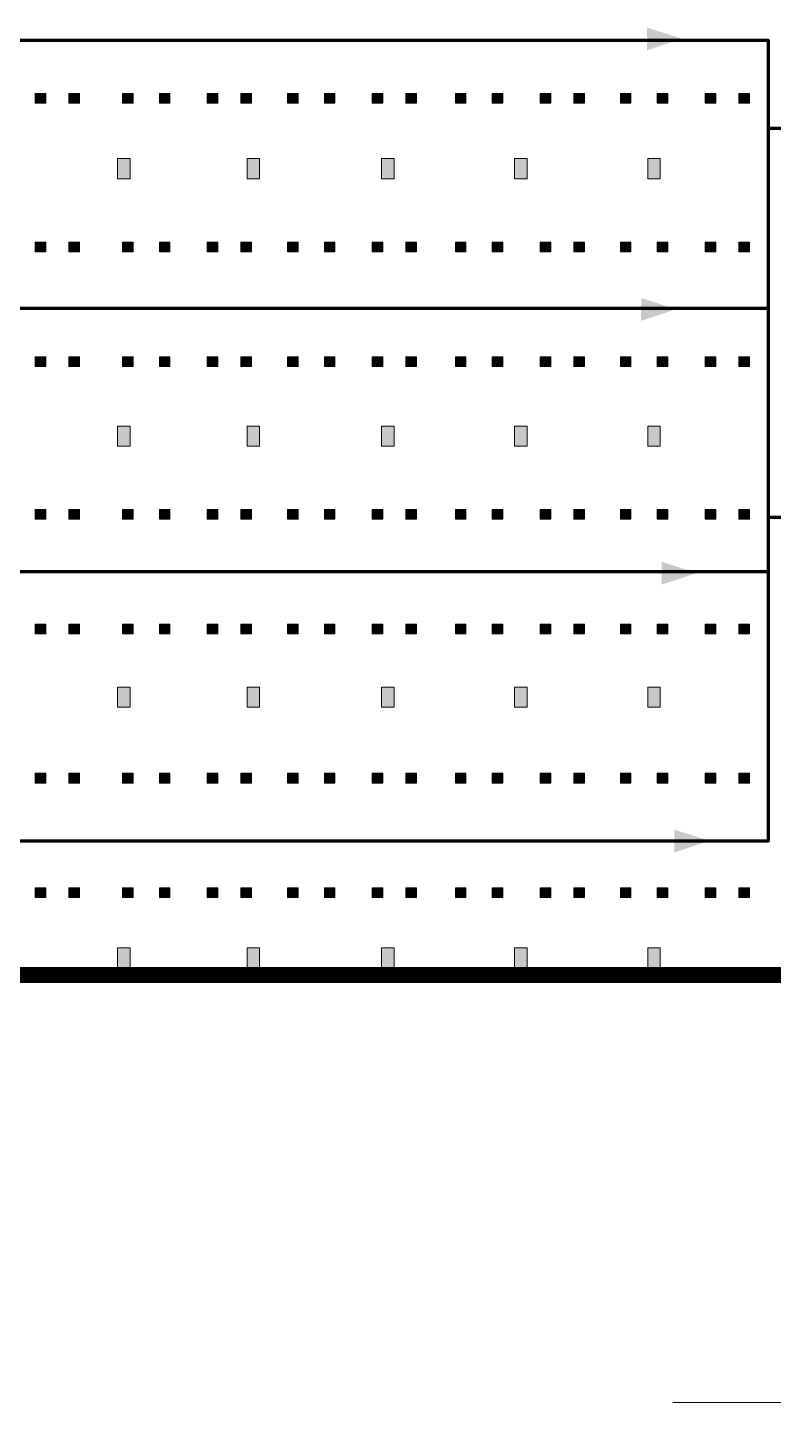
# Model space of a CAD drawing. Header units: millimetres. Extents: x 13810 to 67229, y 12374 to 21950.
# Drawn here: x 36940.4 to 37047.2, y 15426.2 to 15622.9 of the extents above; entities that cross this region are included whole.
import ezdxf

# ---------------------------------------------------------------- set-up
doc = ezdxf.new("R2010")
doc.units = ezdxf.units.MM
doc.layers.add('План_Штампы', color=7, linetype='Continuous')

msp = doc.modelspace()

# ---------------------------------------------------------------- hatches: boundary and pattern name
at = {"lineweight": 0}
h = msp.add_hatch(color=256, dxfattribs=at)
h.dxf.hatch_style = 1
h.paths.add_polyline_path([(36941.49, 15613.48), (36941.49, 15612.06), (36943.01, 15612.06), (36943.01, 15613.48)])
h = msp.add_hatch(color=256, dxfattribs=at)
h.dxf.hatch_style = 1
h.paths.add_polyline_path([(36946.3, 15613.48), (36946.3, 15612.06), (36947.82, 15612.06), (36947.82, 15613.48)])
h = msp.add_hatch(color=256, dxfattribs=at)
h.dxf.hatch_style = 1
h.paths.add_polyline_path([(36953.98, 15613.48), (36953.98, 15612.06), (36955.5, 15612.06), (36955.5, 15613.48)])
h = msp.add_hatch(color=256, dxfattribs=at)
h.dxf.hatch_style = 1
h.paths.add_polyline_path([(36959.26, 15613.48), (36959.26, 15612.06), (36960.77, 15612.06), (36960.77, 15613.48)])
h = msp.add_hatch(color=256, dxfattribs=at)
h.dxf.hatch_style = 1
h.paths.add_polyline_path([(36966.12, 15613.48), (36966.12, 15612.06), (36967.63, 15612.06), (36967.63, 15613.48)])
h = msp.add_hatch(color=256, dxfattribs=at)
h.dxf.hatch_style = 1
h.paths.add_polyline_path([(36970.93, 15613.48), (36970.93, 15612.06), (36972.45, 15612.06), (36972.45, 15613.48)])
h = msp.add_hatch(color=256, dxfattribs=at)
h.dxf.hatch_style = 1
h.paths.add_polyline_path([(36977.62, 15613.48), (36977.62, 15612.06), (36979.13, 15612.06), (36979.13, 15613.48)])
h = msp.add_hatch(color=256, dxfattribs=at)
h.dxf.hatch_style = 1
h.paths.add_polyline_path([(36982.89, 15613.48), (36982.89, 15612.06), (36984.41, 15612.06), (36984.41, 15613.48)])
h = msp.add_hatch(color=256, dxfattribs=at)
h.dxf.hatch_style = 1
h.paths.add_polyline_path([(36989.75, 15613.48), (36989.75, 15612.06), (36991.27, 15612.06), (36991.27, 15613.48)])
h = msp.add_hatch(color=256, dxfattribs=at)
h.dxf.hatch_style = 1
h.paths.add_polyline_path([(36994.56, 15613.48), (36994.56, 15612.06), (36996.08, 15612.06), (36996.08, 15613.48)])
h = msp.add_hatch(color=256, dxfattribs=at)
h.dxf.hatch_style = 1
h.paths.add_polyline_path([(37001.64, 15613.48), (37001.64, 15612.06), (37003.16, 15612.06), (37003.16, 15613.48)])
h = msp.add_hatch(color=256, dxfattribs=at)
h.dxf.hatch_style = 1
h.paths.add_polyline_path([(37006.92, 15613.48), (37006.92, 15612.06), (37008.43, 15612.06), (37008.43, 15613.48)])
h = msp.add_hatch(color=256, dxfattribs=at)
h.dxf.hatch_style = 1
h.paths.add_polyline_path([(37013.78, 15613.48), (37013.78, 15612.06), (37015.29, 15612.06), (37015.29, 15613.48)])
h = msp.add_hatch(color=256, dxfattribs=at)
h.dxf.hatch_style = 1
h.paths.add_polyline_path([(37018.59, 15613.48), (37018.59, 15612.06), (37020.11, 15612.06), (37020.11, 15613.48)])
h = msp.add_hatch(color=256, dxfattribs=at)
h.dxf.hatch_style = 1
h.paths.add_polyline_path([(37025.28, 15613.48), (37025.28, 15612.06), (37026.79, 15612.06), (37026.79, 15613.48)])
h = msp.add_hatch(color=256, dxfattribs=at)
h.dxf.hatch_style = 1
h.paths.add_polyline_path([(37030.55, 15613.48), (37030.55, 15612.06), (37032.07, 15612.06), (37032.07, 15613.48)])
h = msp.add_hatch(color=256, dxfattribs=at)
h.dxf.hatch_style = 1
h.paths.add_polyline_path([(37037.41, 15613.48), (37037.41, 15612.06), (37038.93, 15612.06), (37038.93, 15613.48)])
h = msp.add_hatch(color=256, dxfattribs=at)
h.dxf.hatch_style = 1
h.paths.add_polyline_path([(37042.22, 15613.48), (37042.22, 15612.06), (37043.74, 15612.06), (37043.74, 15613.48)])
h = msp.add_hatch(color=256, dxfattribs=at)
h.dxf.hatch_style = 1
h.paths.add_polyline_path([(36953.28, 15601.26), (36955.08, 15601.26), (36955.08, 15604.15), (36953.28, 15604.15)])
h = msp.add_hatch(color=256, dxfattribs=at)
h.dxf.hatch_style = 1
h.paths.add_polyline_path([(36971.82, 15601.26), (36973.62, 15601.26), (36973.62, 15604.15), (36971.82, 15604.15)])
h = msp.add_hatch(color=256, dxfattribs=at)
h.dxf.hatch_style = 1
h.paths.add_polyline_path([(36991.06, 15601.26), (36992.86, 15601.26), (36992.86, 15604.15), (36991.06, 15604.15)])
h = msp.add_hatch(color=256, dxfattribs=at)
h.dxf.hatch_style = 1
h.paths.add_polyline_path([(37010.12, 15601.26), (37011.92, 15601.26), (37011.92, 15604.15), (37010.12, 15604.15)])
h = msp.add_hatch(color=256, dxfattribs=at)
h.dxf.hatch_style = 1
h.paths.add_polyline_path([(37029.19, 15601.26), (37030.99, 15601.26), (37030.99, 15604.15), (37029.19, 15604.15)])
h = msp.add_hatch(color=256, dxfattribs=at)
h.dxf.hatch_style = 1
h.paths.add_polyline_path([(36941.49, 15592.21), (36941.49, 15590.79), (36943.01, 15590.79), (36943.01, 15592.21)])
h = msp.add_hatch(color=256, dxfattribs=at)
h.dxf.hatch_style = 1
h.paths.add_polyline_path([(36946.3, 15592.21), (36946.3, 15590.79), (36947.82, 15590.79), (36947.82, 15592.21)])
h = msp.add_hatch(color=256, dxfattribs=at)
h.dxf.hatch_style = 1
h.paths.add_polyline_path([(36953.98, 15592.21), (36953.98, 15590.79), (36955.5, 15590.79), (36955.5, 15592.21)])
h = msp.add_hatch(color=256, dxfattribs=at)
h.dxf.hatch_style = 1
h.paths.add_polyline_path([(36959.26, 15592.21), (36959.26, 15590.79), (36960.77, 15590.79), (36960.77, 15592.21)])
h = msp.add_hatch(color=256, dxfattribs=at)
h.dxf.hatch_style = 1
h.paths.add_polyline_path([(36966.12, 15592.21), (36966.12, 15590.79), (36967.63, 15590.79), (36967.63, 15592.21)])
h = msp.add_hatch(color=256, dxfattribs=at)
h.dxf.hatch_style = 1
h.paths.add_polyline_path([(36970.93, 15592.21), (36970.93, 15590.79), (36972.45, 15590.79), (36972.45, 15592.21)])
h = msp.add_hatch(color=256, dxfattribs=at)
h.dxf.hatch_style = 1
h.paths.add_polyline_path([(36977.62, 15592.21), (36977.62, 15590.79), (36979.13, 15590.79), (36979.13, 15592.21)])
h = msp.add_hatch(color=256, dxfattribs=at)
h.dxf.hatch_style = 1
h.paths.add_polyline_path([(36982.89, 15592.21), (36982.89, 15590.79), (36984.41, 15590.79), (36984.41, 15592.21)])
h = msp.add_hatch(color=256, dxfattribs=at)
h.dxf.hatch_style = 1
h.paths.add_polyline_path([(36989.75, 15592.21), (36989.75, 15590.79), (36991.27, 15590.79), (36991.27, 15592.21)])
h = msp.add_hatch(color=256, dxfattribs=at)
h.dxf.hatch_style = 1
h.paths.add_polyline_path([(36994.56, 15592.21), (36994.56, 15590.79), (36996.08, 15590.79), (36996.08, 15592.21)])
h = msp.add_hatch(color=256, dxfattribs=at)
h.dxf.hatch_style = 1
h.paths.add_polyline_path([(37001.64, 15592.21), (37001.64, 15590.79), (37003.16, 15590.79), (37003.16, 15592.21)])
h = msp.add_hatch(color=256, dxfattribs=at)
h.dxf.hatch_style = 1
h.paths.add_polyline_path([(37006.92, 15592.21), (37006.92, 15590.79), (37008.43, 15590.79), (37008.43, 15592.21)])
h = msp.add_hatch(color=256, dxfattribs=at)
h.dxf.hatch_style = 1
h.paths.add_polyline_path([(37013.78, 15592.21), (37013.78, 15590.79), (37015.29, 15590.79), (37015.29, 15592.21)])
h = msp.add_hatch(color=256, dxfattribs=at)
h.dxf.hatch_style = 1
h.paths.add_polyline_path([(37018.59, 15592.21), (37018.59, 15590.79), (37020.11, 15590.79), (37020.11, 15592.21)])
h = msp.add_hatch(color=256, dxfattribs=at)
h.dxf.hatch_style = 1
h.paths.add_polyline_path([(37025.28, 15592.21), (37025.28, 15590.79), (37026.79, 15590.79), (37026.79, 15592.21)])
h = msp.add_hatch(color=256, dxfattribs=at)
h.dxf.hatch_style = 1
h.paths.add_polyline_path([(37030.55, 15592.21), (37030.55, 15590.79), (37032.07, 15590.79), (37032.07, 15592.21)])
h = msp.add_hatch(color=256, dxfattribs=at)
h.dxf.hatch_style = 1
h.paths.add_polyline_path([(37037.41, 15592.21), (37037.41, 15590.79), (37038.93, 15590.79), (37038.93, 15592.21)])
h = msp.add_hatch(color=256, dxfattribs=at)
h.dxf.hatch_style = 1
h.paths.add_polyline_path([(37042.22, 15592.21), (37042.22, 15590.79), (37043.74, 15590.79), (37043.74, 15592.21)])
h = msp.add_hatch(color=256, dxfattribs=at)
h.dxf.hatch_style = 1
h.paths.add_polyline_path([(36941.49, 15575.81), (36941.49, 15574.39), (36943.01, 15574.39), (36943.01, 15575.81)])
h = msp.add_hatch(color=256, dxfattribs=at)
h.dxf.hatch_style = 1
h.paths.add_polyline_path([(36946.3, 15575.81), (36946.3, 15574.39), (36947.82, 15574.39), (36947.82, 15575.81)])
h = msp.add_hatch(color=256, dxfattribs=at)
h.dxf.hatch_style = 1
h.paths.add_polyline_path([(36953.98, 15575.81), (36953.98, 15574.39), (36955.5, 15574.39), (36955.5, 15575.81)])
h = msp.add_hatch(color=256, dxfattribs=at)
h.dxf.hatch_style = 1
h.paths.add_polyline_path([(36959.26, 15575.81), (36959.26, 15574.39), (36960.77, 15574.39), (36960.77, 15575.81)])
h = msp.add_hatch(color=256, dxfattribs=at)
h.dxf.hatch_style = 1
h.paths.add_polyline_path([(36966.12, 15575.81), (36966.12, 15574.39), (36967.63, 15574.39), (36967.63, 15575.81)])
h = msp.add_hatch(color=256, dxfattribs=at)
h.dxf.hatch_style = 1
h.paths.add_polyline_path([(36970.93, 15575.81), (36970.93, 15574.39), (36972.45, 15574.39), (36972.45, 15575.81)])
h = msp.add_hatch(color=256, dxfattribs=at)
h.dxf.hatch_style = 1
h.paths.add_polyline_path([(36977.62, 15575.81), (36977.62, 15574.39), (36979.13, 15574.39), (36979.13, 15575.81)])
h = msp.add_hatch(color=256, dxfattribs=at)
h.dxf.hatch_style = 1
h.paths.add_polyline_path([(36982.89, 15575.81), (36982.89, 15574.39), (36984.41, 15574.39), (36984.41, 15575.81)])
h = msp.add_hatch(color=256, dxfattribs=at)
h.dxf.hatch_style = 1
h.paths.add_polyline_path([(36989.75, 15575.81), (36989.75, 15574.39), (36991.27, 15574.39), (36991.27, 15575.81)])
h = msp.add_hatch(color=256, dxfattribs=at)
h.dxf.hatch_style = 1
h.paths.add_polyline_path([(36994.56, 15575.81), (36994.56, 15574.39), (36996.08, 15574.39), (36996.08, 15575.81)])
h = msp.add_hatch(color=256, dxfattribs=at)
h.dxf.hatch_style = 1
h.paths.add_polyline_path([(37001.64, 15575.81), (37001.64, 15574.39), (37003.16, 15574.39), (37003.16, 15575.81)])
h = msp.add_hatch(color=256, dxfattribs=at)
h.dxf.hatch_style = 1
h.paths.add_polyline_path([(37006.92, 15575.81), (37006.92, 15574.39), (37008.43, 15574.39), (37008.43, 15575.81)])
h = msp.add_hatch(color=256, dxfattribs=at)
h.dxf.hatch_style = 1
h.paths.add_polyline_path([(37013.78, 15575.81), (37013.78, 15574.39), (37015.29, 15574.39), (37015.29, 15575.81)])
h = msp.add_hatch(color=256, dxfattribs=at)
h.dxf.hatch_style = 1
h.paths.add_polyline_path([(37018.59, 15575.81), (37018.59, 15574.39), (37020.11, 15574.39), (37020.11, 15575.81)])
h = msp.add_hatch(color=256, dxfattribs=at)
h.dxf.hatch_style = 1
h.paths.add_polyline_path([(37025.28, 15575.81), (37025.28, 15574.39), (37026.79, 15574.39), (37026.79, 15575.81)])
h = msp.add_hatch(color=256, dxfattribs=at)
h.dxf.hatch_style = 1
h.paths.add_polyline_path([(37030.55, 15575.81), (37030.55, 15574.39), (37032.07, 15574.39), (37032.07, 15575.81)])
h = msp.add_hatch(color=256, dxfattribs=at)
h.dxf.hatch_style = 1
h.paths.add_polyline_path([(37037.41, 15575.81), (37037.41, 15574.39), (37038.93, 15574.39), (37038.93, 15575.81)])
h = msp.add_hatch(color=256, dxfattribs=at)
h.dxf.hatch_style = 1
h.paths.add_polyline_path([(37042.22, 15575.81), (37042.22, 15574.39), (37043.74, 15574.39), (37043.74, 15575.81)])
h = msp.add_hatch(color=256, dxfattribs=at)
h.dxf.hatch_style = 1
h.paths.add_polyline_path([(36953.28, 15562.99), (36955.08, 15562.99), (36955.08, 15565.88), (36953.28, 15565.88)])
h = msp.add_hatch(color=256, dxfattribs=at)
h.dxf.hatch_style = 1
h.paths.add_polyline_path([(36971.82, 15562.99), (36973.62, 15562.99), (36973.62, 15565.88), (36971.82, 15565.88)])
h = msp.add_hatch(color=256, dxfattribs=at)
h.dxf.hatch_style = 1
h.paths.add_polyline_path([(36991.06, 15562.99), (36992.86, 15562.99), (36992.86, 15565.88), (36991.06, 15565.88)])
h = msp.add_hatch(color=256, dxfattribs=at)
h.dxf.hatch_style = 1
h.paths.add_polyline_path([(37010.12, 15562.99), (37011.92, 15562.99), (37011.92, 15565.88), (37010.12, 15565.88)])
h = msp.add_hatch(color=256, dxfattribs=at)
h.dxf.hatch_style = 1
h.paths.add_polyline_path([(37029.19, 15562.99), (37030.99, 15562.99), (37030.99, 15565.88), (37029.19, 15565.88)])
h = msp.add_hatch(color=256, dxfattribs=at)
h.dxf.hatch_style = 1
h.paths.add_polyline_path([(36941.49, 15553.97), (36941.49, 15552.55), (36943.01, 15552.55), (36943.01, 15553.97)])
h = msp.add_hatch(color=256, dxfattribs=at)
h.dxf.hatch_style = 1
h.paths.add_polyline_path([(36946.3, 15553.97), (36946.3, 15552.55), (36947.82, 15552.55), (36947.82, 15553.97)])
h = msp.add_hatch(color=256, dxfattribs=at)
h.dxf.hatch_style = 1
h.paths.add_polyline_path([(36953.98, 15553.97), (36953.98, 15552.55), (36955.5, 15552.55), (36955.5, 15553.97)])
h = msp.add_hatch(color=256, dxfattribs=at)
h.dxf.hatch_style = 1
h.paths.add_polyline_path([(36959.26, 15553.97), (36959.26, 15552.55), (36960.77, 15552.55), (36960.77, 15553.97)])
h = msp.add_hatch(color=256, dxfattribs=at)
h.dxf.hatch_style = 1
h.paths.add_polyline_path([(36966.12, 15553.97), (36966.12, 15552.55), (36967.63, 15552.55), (36967.63, 15553.97)])
h = msp.add_hatch(color=256, dxfattribs=at)
h.dxf.hatch_style = 1
h.paths.add_polyline_path([(36970.93, 15553.97), (36970.93, 15552.55), (36972.45, 15552.55), (36972.45, 15553.97)])
h = msp.add_hatch(color=256, dxfattribs=at)
h.dxf.hatch_style = 1
h.paths.add_polyline_path([(36977.62, 15553.97), (36977.62, 15552.55), (36979.13, 15552.55), (36979.13, 15553.97)])
h = msp.add_hatch(color=256, dxfattribs=at)
h.dxf.hatch_style = 1
h.paths.add_polyline_path([(36982.89, 15553.97), (36982.89, 15552.55), (36984.41, 15552.55), (36984.41, 15553.97)])
h = msp.add_hatch(color=256, dxfattribs=at)
h.dxf.hatch_style = 1
h.paths.add_polyline_path([(36989.75, 15553.97), (36989.75, 15552.55), (36991.27, 15552.55), (36991.27, 15553.97)])
h = msp.add_hatch(color=256, dxfattribs=at)
h.dxf.hatch_style = 1
h.paths.add_polyline_path([(36994.56, 15553.97), (36994.56, 15552.55), (36996.08, 15552.55), (36996.08, 15553.97)])
h = msp.add_hatch(color=256, dxfattribs=at)
h.dxf.hatch_style = 1
h.paths.add_polyline_path([(37001.64, 15553.97), (37001.64, 15552.55), (37003.16, 15552.55), (37003.16, 15553.97)])
h = msp.add_hatch(color=256, dxfattribs=at)
h.dxf.hatch_style = 1
h.paths.add_polyline_path([(37006.92, 15553.97), (37006.92, 15552.55), (37008.43, 15552.55), (37008.43, 15553.97)])
h = msp.add_hatch(color=256, dxfattribs=at)
h.dxf.hatch_style = 1
h.paths.add_polyline_path([(37013.78, 15553.97), (37013.78, 15552.55), (37015.29, 15552.55), (37015.29, 15553.97)])
h = msp.add_hatch(color=256, dxfattribs=at)
h.dxf.hatch_style = 1
h.paths.add_polyline_path([(37018.59, 15553.97), (37018.59, 15552.55), (37020.11, 15552.55), (37020.11, 15553.97)])
h = msp.add_hatch(color=256, dxfattribs=at)
h.dxf.hatch_style = 1
h.paths.add_polyline_path([(37025.28, 15553.97), (37025.28, 15552.55), (37026.79, 15552.55), (37026.79, 15553.97)])
h = msp.add_hatch(color=256, dxfattribs=at)
h.dxf.hatch_style = 1
h.paths.add_polyline_path([(37030.55, 15553.97), (37030.55, 15552.55), (37032.07, 15552.55), (37032.07, 15553.97)])
h = msp.add_hatch(color=256, dxfattribs=at)
h.dxf.hatch_style = 1
h.paths.add_polyline_path([(37037.41, 15553.97), (37037.41, 15552.55), (37038.93, 15552.55), (37038.93, 15553.97)])
h = msp.add_hatch(color=256, dxfattribs=at)
h.dxf.hatch_style = 1
h.paths.add_polyline_path([(37042.22, 15553.97), (37042.22, 15552.55), (37043.74, 15552.55), (37043.74, 15553.97)])
h = msp.add_hatch(color=256, dxfattribs=at)
h.dxf.hatch_style = 1
h.paths.add_polyline_path([(36941.49, 15537.57), (36941.49, 15536.15), (36943.01, 15536.15), (36943.01, 15537.57)])
h = msp.add_hatch(color=256, dxfattribs=at)
h.dxf.hatch_style = 1
h.paths.add_polyline_path([(36946.3, 15537.57), (36946.3, 15536.15), (36947.82, 15536.15), (36947.82, 15537.57)])
h = msp.add_hatch(color=256, dxfattribs=at)
h.dxf.hatch_style = 1
h.paths.add_polyline_path([(36953.98, 15537.57), (36953.98, 15536.15), (36955.5, 15536.15), (36955.5, 15537.57)])
h = msp.add_hatch(color=256, dxfattribs=at)
h.dxf.hatch_style = 1
h.paths.add_polyline_path([(36959.26, 15537.57), (36959.26, 15536.15), (36960.77, 15536.15), (36960.77, 15537.57)])
h = msp.add_hatch(color=256, dxfattribs=at)
h.dxf.hatch_style = 1
h.paths.add_polyline_path([(36966.12, 15537.57), (36966.12, 15536.15), (36967.63, 15536.15), (36967.63, 15537.57)])
h = msp.add_hatch(color=256, dxfattribs=at)
h.dxf.hatch_style = 1
h.paths.add_polyline_path([(36970.93, 15537.57), (36970.93, 15536.15), (36972.45, 15536.15), (36972.45, 15537.57)])
h = msp.add_hatch(color=256, dxfattribs=at)
h.dxf.hatch_style = 1
h.paths.add_polyline_path([(36977.62, 15537.57), (36977.62, 15536.15), (36979.13, 15536.15), (36979.13, 15537.57)])
h = msp.add_hatch(color=256, dxfattribs=at)
h.dxf.hatch_style = 1
h.paths.add_polyline_path([(36982.89, 15537.57), (36982.89, 15536.15), (36984.41, 15536.15), (36984.41, 15537.57)])
h = msp.add_hatch(color=256, dxfattribs=at)
h.dxf.hatch_style = 1
h.paths.add_polyline_path([(36989.75, 15537.57), (36989.75, 15536.15), (36991.27, 15536.15), (36991.27, 15537.57)])
h = msp.add_hatch(color=256, dxfattribs=at)
h.dxf.hatch_style = 1
h.paths.add_polyline_path([(36994.56, 15537.57), (36994.56, 15536.15), (36996.08, 15536.15), (36996.08, 15537.57)])
h = msp.add_hatch(color=256, dxfattribs=at)
h.dxf.hatch_style = 1
h.paths.add_polyline_path([(37001.64, 15537.57), (37001.64, 15536.15), (37003.16, 15536.15), (37003.16, 15537.57)])
h = msp.add_hatch(color=256, dxfattribs=at)
h.dxf.hatch_style = 1
h.paths.add_polyline_path([(37006.92, 15537.57), (37006.92, 15536.15), (37008.43, 15536.15), (37008.43, 15537.57)])
h = msp.add_hatch(color=256, dxfattribs=at)
h.dxf.hatch_style = 1
h.paths.add_polyline_path([(37013.78, 15537.57), (37013.78, 15536.15), (37015.29, 15536.15), (37015.29, 15537.57)])
h = msp.add_hatch(color=256, dxfattribs=at)
h.dxf.hatch_style = 1
h.paths.add_polyline_path([(37018.59, 15537.57), (37018.59, 15536.15), (37020.11, 15536.15), (37020.11, 15537.57)])
h = msp.add_hatch(color=256, dxfattribs=at)
h.dxf.hatch_style = 1
h.paths.add_polyline_path([(37025.28, 15537.57), (37025.28, 15536.15), (37026.79, 15536.15), (37026.79, 15537.57)])
h = msp.add_hatch(color=256, dxfattribs=at)
h.dxf.hatch_style = 1
h.paths.add_polyline_path([(37030.55, 15537.57), (37030.55, 15536.15), (37032.07, 15536.15), (37032.07, 15537.57)])
h = msp.add_hatch(color=256, dxfattribs=at)
h.dxf.hatch_style = 1
h.paths.add_polyline_path([(37037.41, 15537.57), (37037.41, 15536.15), (37038.93, 15536.15), (37038.93, 15537.57)])
h = msp.add_hatch(color=256, dxfattribs=at)
h.dxf.hatch_style = 1
h.paths.add_polyline_path([(37042.22, 15537.57), (37042.22, 15536.15), (37043.74, 15536.15), (37043.74, 15537.57)])
h = msp.add_hatch(color=256, dxfattribs=at)
h.dxf.hatch_style = 1
h.paths.add_polyline_path([(36953.28, 15525.67), (36955.08, 15525.67), (36955.08, 15528.56), (36953.28, 15528.56)])
h = msp.add_hatch(color=256, dxfattribs=at)
h.dxf.hatch_style = 1
h.paths.add_polyline_path([(36953.28, 15525.67), (36955.08, 15525.67), (36955.08, 15528.56), (36953.28, 15528.56)])
h = msp.add_hatch(color=256, dxfattribs=at)
h.dxf.hatch_style = 1
h.paths.add_polyline_path([(36971.82, 15525.67), (36973.62, 15525.67), (36973.62, 15528.56), (36971.82, 15528.56)])
h = msp.add_hatch(color=256, dxfattribs=at)
h.dxf.hatch_style = 1
h.paths.add_polyline_path([(36971.82, 15525.67), (36973.62, 15525.67), (36973.62, 15528.56), (36971.82, 15528.56)])
h = msp.add_hatch(color=256, dxfattribs=at)
h.dxf.hatch_style = 1
h.paths.add_polyline_path([(36991.06, 15525.67), (36992.86, 15525.67), (36992.86, 15528.56), (36991.06, 15528.56)])
h = msp.add_hatch(color=256, dxfattribs=at)
h.dxf.hatch_style = 1
h.paths.add_polyline_path([(36991.06, 15525.67), (36992.86, 15525.67), (36992.86, 15528.56), (36991.06, 15528.56)])
h = msp.add_hatch(color=256, dxfattribs=at)
h.dxf.hatch_style = 1
h.paths.add_polyline_path([(37010.12, 15525.67), (37011.92, 15525.67), (37011.92, 15528.56), (37010.12, 15528.56)])
h = msp.add_hatch(color=256, dxfattribs=at)
h.dxf.hatch_style = 1
h.paths.add_polyline_path([(37010.12, 15525.67), (37011.92, 15525.67), (37011.92, 15528.56), (37010.12, 15528.56)])
h = msp.add_hatch(color=256, dxfattribs=at)
h.dxf.hatch_style = 1
h.paths.add_polyline_path([(37029.19, 15525.67), (37030.99, 15525.67), (37030.99, 15528.56), (37029.19, 15528.56)])
h = msp.add_hatch(color=256, dxfattribs=at)
h.dxf.hatch_style = 1
h.paths.add_polyline_path([(37029.19, 15525.67), (37030.99, 15525.67), (37030.99, 15528.56), (37029.19, 15528.56)])
h = msp.add_hatch(color=256, dxfattribs=at)
h.dxf.hatch_style = 1
h.paths.add_polyline_path([(36941.49, 15516.24), (36941.49, 15514.82), (36943.01, 15514.82), (36943.01, 15516.24)])
h = msp.add_hatch(color=256, dxfattribs=at)
h.dxf.hatch_style = 1
h.paths.add_polyline_path([(36946.3, 15516.24), (36946.3, 15514.82), (36947.82, 15514.82), (36947.82, 15516.24)])
h = msp.add_hatch(color=256, dxfattribs=at)
h.dxf.hatch_style = 1
h.paths.add_polyline_path([(36953.98, 15516.24), (36953.98, 15514.82), (36955.5, 15514.82), (36955.5, 15516.24)])
h = msp.add_hatch(color=256, dxfattribs=at)
h.dxf.hatch_style = 1
h.paths.add_polyline_path([(36959.26, 15516.24), (36959.26, 15514.82), (36960.77, 15514.82), (36960.77, 15516.24)])
h = msp.add_hatch(color=256, dxfattribs=at)
h.dxf.hatch_style = 1
h.paths.add_polyline_path([(36966.12, 15516.24), (36966.12, 15514.82), (36967.63, 15514.82), (36967.63, 15516.24)])
h = msp.add_hatch(color=256, dxfattribs=at)
h.dxf.hatch_style = 1
h.paths.add_polyline_path([(36970.93, 15516.24), (36970.93, 15514.82), (36972.45, 15514.82), (36972.45, 15516.24)])
h = msp.add_hatch(color=256, dxfattribs=at)
h.dxf.hatch_style = 1
h.paths.add_polyline_path([(36977.62, 15516.24), (36977.62, 15514.82), (36979.13, 15514.82), (36979.13, 15516.24)])
h = msp.add_hatch(color=256, dxfattribs=at)
h.dxf.hatch_style = 1
h.paths.add_polyline_path([(36982.89, 15516.24), (36982.89, 15514.82), (36984.41, 15514.82), (36984.41, 15516.24)])
h = msp.add_hatch(color=256, dxfattribs=at)
h.dxf.hatch_style = 1
h.paths.add_polyline_path([(36989.75, 15516.24), (36989.75, 15514.82), (36991.27, 15514.82), (36991.27, 15516.24)])
h = msp.add_hatch(color=256, dxfattribs=at)
h.dxf.hatch_style = 1
h.paths.add_polyline_path([(36994.56, 15516.24), (36994.56, 15514.82), (36996.08, 15514.82), (36996.08, 15516.24)])
h = msp.add_hatch(color=256, dxfattribs=at)
h.dxf.hatch_style = 1
h.paths.add_polyline_path([(37001.64, 15516.24), (37001.64, 15514.82), (37003.16, 15514.82), (37003.16, 15516.24)])
h = msp.add_hatch(color=256, dxfattribs=at)
h.dxf.hatch_style = 1
h.paths.add_polyline_path([(37006.92, 15516.24), (37006.92, 15514.82), (37008.43, 15514.82), (37008.43, 15516.24)])
h = msp.add_hatch(color=256, dxfattribs=at)
h.dxf.hatch_style = 1
h.paths.add_polyline_path([(37013.78, 15516.24), (37013.78, 15514.82), (37015.29, 15514.82), (37015.29, 15516.24)])
h = msp.add_hatch(color=256, dxfattribs=at)
h.dxf.hatch_style = 1
h.paths.add_polyline_path([(37018.59, 15516.24), (37018.59, 15514.82), (37020.11, 15514.82), (37020.11, 15516.24)])
h = msp.add_hatch(color=256, dxfattribs=at)
h.dxf.hatch_style = 1
h.paths.add_polyline_path([(37025.28, 15516.24), (37025.28, 15514.82), (37026.79, 15514.82), (37026.79, 15516.24)])
h = msp.add_hatch(color=256, dxfattribs=at)
h.dxf.hatch_style = 1
h.paths.add_polyline_path([(37030.55, 15516.24), (37030.55, 15514.82), (37032.07, 15514.82), (37032.07, 15516.24)])
h = msp.add_hatch(color=256, dxfattribs=at)
h.dxf.hatch_style = 1
h.paths.add_polyline_path([(37037.41, 15516.24), (37037.41, 15514.82), (37038.93, 15514.82), (37038.93, 15516.24)])
h = msp.add_hatch(color=256, dxfattribs=at)
h.dxf.hatch_style = 1
h.paths.add_polyline_path([(37042.22, 15516.24), (37042.22, 15514.82), (37043.74, 15514.82), (37043.74, 15516.24)])
h = msp.add_hatch(color=256, dxfattribs=at)
h.dxf.hatch_style = 1
h.paths.add_polyline_path([(36941.49, 15499.85), (36941.49, 15498.43), (36943.01, 15498.43), (36943.01, 15499.85)])
h = msp.add_hatch(color=256, dxfattribs=at)
h.dxf.hatch_style = 1
h.paths.add_polyline_path([(36946.3, 15499.85), (36946.3, 15498.43), (36947.82, 15498.43), (36947.82, 15499.85)])
h = msp.add_hatch(color=256, dxfattribs=at)
h.dxf.hatch_style = 1
h.paths.add_polyline_path([(36953.98, 15499.85), (36953.98, 15498.43), (36955.5, 15498.43), (36955.5, 15499.85)])
h = msp.add_hatch(color=256, dxfattribs=at)
h.dxf.hatch_style = 1
h.paths.add_polyline_path([(36959.26, 15499.85), (36959.26, 15498.43), (36960.77, 15498.43), (36960.77, 15499.85)])
h = msp.add_hatch(color=256, dxfattribs=at)
h.dxf.hatch_style = 1
h.paths.add_polyline_path([(36966.12, 15499.85), (36966.12, 15498.43), (36967.63, 15498.43), (36967.63, 15499.85)])
h = msp.add_hatch(color=256, dxfattribs=at)
h.dxf.hatch_style = 1
h.paths.add_polyline_path([(36970.93, 15499.85), (36970.93, 15498.43), (36972.45, 15498.43), (36972.45, 15499.85)])
h = msp.add_hatch(color=256, dxfattribs=at)
h.dxf.hatch_style = 1
h.paths.add_polyline_path([(36977.62, 15499.85), (36977.62, 15498.43), (36979.13, 15498.43), (36979.13, 15499.85)])
h = msp.add_hatch(color=256, dxfattribs=at)
h.dxf.hatch_style = 1
h.paths.add_polyline_path([(36982.89, 15499.85), (36982.89, 15498.43), (36984.41, 15498.43), (36984.41, 15499.85)])
h = msp.add_hatch(color=256, dxfattribs=at)
h.dxf.hatch_style = 1
h.paths.add_polyline_path([(36989.75, 15499.85), (36989.75, 15498.43), (36991.27, 15498.43), (36991.27, 15499.85)])
h = msp.add_hatch(color=256, dxfattribs=at)
h.dxf.hatch_style = 1
h.paths.add_polyline_path([(36994.56, 15499.85), (36994.56, 15498.43), (36996.08, 15498.43), (36996.08, 15499.85)])
h = msp.add_hatch(color=256, dxfattribs=at)
h.dxf.hatch_style = 1
h.paths.add_polyline_path([(37001.64, 15499.85), (37001.64, 15498.43), (37003.16, 15498.43), (37003.16, 15499.85)])
h = msp.add_hatch(color=256, dxfattribs=at)
h.dxf.hatch_style = 1
h.paths.add_polyline_path([(37006.92, 15499.85), (37006.92, 15498.43), (37008.43, 15498.43), (37008.43, 15499.85)])
h = msp.add_hatch(color=256, dxfattribs=at)
h.dxf.hatch_style = 1
h.paths.add_polyline_path([(37013.78, 15499.85), (37013.78, 15498.43), (37015.29, 15498.43), (37015.29, 15499.85)])
h = msp.add_hatch(color=256, dxfattribs=at)
h.dxf.hatch_style = 1
h.paths.add_polyline_path([(37018.59, 15499.85), (37018.59, 15498.43), (37020.11, 15498.43), (37020.11, 15499.85)])
h = msp.add_hatch(color=256, dxfattribs=at)
h.dxf.hatch_style = 1
h.paths.add_polyline_path([(37025.28, 15499.85), (37025.28, 15498.43), (37026.79, 15498.43), (37026.79, 15499.85)])
h = msp.add_hatch(color=256, dxfattribs=at)
h.dxf.hatch_style = 1
h.paths.add_polyline_path([(37030.55, 15499.85), (37030.55, 15498.43), (37032.07, 15498.43), (37032.07, 15499.85)])
h = msp.add_hatch(color=256, dxfattribs=at)
h.dxf.hatch_style = 1
h.paths.add_polyline_path([(37037.41, 15499.85), (37037.41, 15498.43), (37038.93, 15498.43), (37038.93, 15499.85)])
h = msp.add_hatch(color=256, dxfattribs=at)
h.dxf.hatch_style = 1
h.paths.add_polyline_path([(37042.22, 15499.85), (37042.22, 15498.43), (37043.74, 15498.43), (37043.74, 15499.85)])
h = msp.add_hatch(color=256, dxfattribs=at)
h.dxf.hatch_style = 1
h.paths.add_polyline_path([(36953.28, 15488.36), (36955.08, 15488.36), (36955.08, 15491.25), (36953.28, 15491.25)])
h = msp.add_hatch(color=256, dxfattribs=at)
h.dxf.hatch_style = 1
h.paths.add_polyline_path([(36971.82, 15488.36), (36973.62, 15488.36), (36973.62, 15491.25), (36971.82, 15491.25)])
h = msp.add_hatch(color=256, dxfattribs=at)
h.dxf.hatch_style = 1
h.paths.add_polyline_path([(36991.06, 15488.36), (36992.86, 15488.36), (36992.86, 15491.25), (36991.06, 15491.25)])
h = msp.add_hatch(color=256, dxfattribs=at)
h.dxf.hatch_style = 1
h.paths.add_polyline_path([(37010.12, 15488.36), (37011.92, 15488.36), (37011.92, 15491.25), (37010.12, 15491.25)])
h = msp.add_hatch(color=256, dxfattribs=at)
h.dxf.hatch_style = 1
h.paths.add_polyline_path([(37029.19, 15488.36), (37030.99, 15488.36), (37030.99, 15491.25), (37029.19, 15491.25)])

# ---------------------------------------------------------------- linework, layer by layer
at = {"color": 126, "lineweight": 100, "true_color": 0x008754}
for points in [[(37046.42, 15552.85), (37046.42, 15506.52), (36650.52, 15506.52), (36650.52, 15621.07), (36849.61, 15621.07)], [(36849.61, 15506.19), (36849.61, 15621.07), (37046.42, 15621.07), (37046.42, 15608.5), (37068.28, 15608.5)], [(37046.42, 15608.5), (37046.42, 15552.85), (37059.93, 15552.85)], [(37046.42, 15582.69), (36650.52, 15582.69)], [(37046.42, 15545.04), (36650.52, 15545.04)]]:
    msp.add_lwpolyline(points, dxfattribs=at)
at = {"lineweight": 0}
for points in [[(36943.01, 15613.48), (36941.49, 15613.48), (36941.49, 15612.06), (36943.01, 15612.06), (36943.01, 15613.48)], [(36947.82, 15613.48), (36946.3, 15613.48), (36946.3, 15612.06), (36947.82, 15612.06), (36947.82, 15613.48)], [(36955.5, 15613.48), (36953.98, 15613.48), (36953.98, 15612.06), (36955.5, 15612.06), (36955.5, 15613.48)], [(36960.77, 15613.48), (36959.26, 15613.48), (36959.26, 15612.06), (36960.77, 15612.06), (36960.77, 15613.48)], [(36967.63, 15613.48), (36966.12, 15613.48), (36966.12, 15612.06), (36967.63, 15612.06), (36967.63, 15613.48)], [(36972.45, 15613.48), (36970.93, 15613.48), (36970.93, 15612.06), (36972.45, 15612.06), (36972.45, 15613.48)], [(36979.13, 15613.48), (36977.62, 15613.48), (36977.62, 15612.06), (36979.13, 15612.06), (36979.13, 15613.48)], [(36984.41, 15613.48), (36982.89, 15613.48), (36982.89, 15612.06), (36984.41, 15612.06), (36984.41, 15613.48)], [(36991.27, 15613.48), (36989.75, 15613.48), (36989.75, 15612.06), (36991.27, 15612.06), (36991.27, 15613.48)], [(36996.08, 15613.48), (36994.56, 15613.48), (36994.56, 15612.06), (36996.08, 15612.06), (36996.08, 15613.48)], [(37003.16, 15613.48), (37001.64, 15613.48), (37001.64, 15612.06), (37003.16, 15612.06), (37003.16, 15613.48)], [(37008.43, 15613.48), (37006.92, 15613.48), (37006.92, 15612.06), (37008.43, 15612.06), (37008.43, 15613.48)], [(37015.29, 15613.48), (37013.78, 15613.48), (37013.78, 15612.06), (37015.29, 15612.06), (37015.29, 15613.48)], [(37020.11, 15613.48), (37018.59, 15613.48), (37018.59, 15612.06), (37020.11, 15612.06), (37020.11, 15613.48)], [(37026.79, 15613.48), (37025.28, 15613.48), (37025.28, 15612.06), (37026.79, 15612.06), (37026.79, 15613.48)], [(37032.07, 15613.48), (37030.55, 15613.48), (37030.55, 15612.06), (37032.07, 15612.06), (37032.07, 15613.48)], [(37038.93, 15613.48), (37037.41, 15613.48), (37037.41, 15612.06), (37038.93, 15612.06), (37038.93, 15613.48)], [(37043.74, 15613.48), (37042.22, 15613.48), (37042.22, 15612.06), (37043.74, 15612.06), (37043.74, 15613.48)], [(36953.28, 15604.15), (36955.08, 15604.15), (36955.08, 15601.26), (36953.28, 15601.26), (36953.28, 15604.15)], [(36971.82, 15604.15), (36973.62, 15604.15), (36973.62, 15601.26), (36971.82, 15601.26), (36971.82, 15604.15)], [(36991.06, 15604.15), (36992.86, 15604.15), (36992.86, 15601.26), (36991.06, 15601.26), (36991.06, 15604.15)], [(37010.12, 15604.15), (37011.92, 15604.15), (37011.92, 15601.26), (37010.12, 15601.26), (37010.12, 15604.15)], [(37029.19, 15604.15), (37030.99, 15604.15), (37030.99, 15601.26), (37029.19, 15601.26), (37029.19, 15604.15)], [(36943.01, 15592.21), (36941.49, 15592.21), (36941.49, 15590.79), (36943.01, 15590.79), (36943.01, 15592.21)], [(36947.82, 15592.21), (36946.3, 15592.21), (36946.3, 15590.79), (36947.82, 15590.79), (36947.82, 15592.21)], [(36955.5, 15592.21), (36953.98, 15592.21), (36953.98, 15590.79), (36955.5, 15590.79), (36955.5, 15592.21)], [(36960.77, 15592.21), (36959.26, 15592.21), (36959.26, 15590.79), (36960.77, 15590.79), (36960.77, 15592.21)], [(36967.63, 15592.21), (36966.12, 15592.21), (36966.12, 15590.79), (36967.63, 15590.79), (36967.63, 15592.21)], [(36972.45, 15592.21), (36970.93, 15592.21), (36970.93, 15590.79), (36972.45, 15590.79), (36972.45, 15592.21)], [(36979.13, 15592.21), (36977.62, 15592.21), (36977.62, 15590.79), (36979.13, 15590.79), (36979.13, 15592.21)], [(36984.41, 15592.21), (36982.89, 15592.21), (36982.89, 15590.79), (36984.41, 15590.79), (36984.41, 15592.21)], [(36991.27, 15592.21), (36989.75, 15592.21), (36989.75, 15590.79), (36991.27, 15590.79), (36991.27, 15592.21)], [(36996.08, 15592.21), (36994.56, 15592.21), (36994.56, 15590.79), (36996.08, 15590.79), (36996.08, 15592.21)], [(37003.16, 15592.21), (37001.64, 15592.21), (37001.64, 15590.79), (37003.16, 15590.79), (37003.16, 15592.21)], [(37008.43, 15592.21), (37006.92, 15592.21), (37006.92, 15590.79), (37008.43, 15590.79), (37008.43, 15592.21)], [(37015.29, 15592.21), (37013.78, 15592.21), (37013.78, 15590.79), (37015.29, 15590.79), (37015.29, 15592.21)], [(37020.11, 15592.21), (37018.59, 15592.21), (37018.59, 15590.79), (37020.11, 15590.79), (37020.11, 15592.21)], [(37026.79, 15592.21), (37025.28, 15592.21), (37025.28, 15590.79), (37026.79, 15590.79), (37026.79, 15592.21)], [(37032.07, 15592.21), (37030.55, 15592.21), (37030.55, 15590.79), (37032.07, 15590.79), (37032.07, 15592.21)], [(37038.93, 15592.21), (37037.41, 15592.21), (37037.41, 15590.79), (37038.93, 15590.79), (37038.93, 15592.21)], [(37043.74, 15592.21), (37042.22, 15592.21), (37042.22, 15590.79), (37043.74, 15590.79), (37043.74, 15592.21)], [(36943.01, 15575.81), (36941.49, 15575.81), (36941.49, 15574.39), (36943.01, 15574.39), (36943.01, 15575.81)], [(36947.82, 15575.81), (36946.3, 15575.81), (36946.3, 15574.39), (36947.82, 15574.39), (36947.82, 15575.81)], [(36955.5, 15575.81), (36953.98, 15575.81), (36953.98, 15574.39), (36955.5, 15574.39), (36955.5, 15575.81)], [(36960.77, 15575.81), (36959.26, 15575.81), (36959.26, 15574.39), (36960.77, 15574.39), (36960.77, 15575.81)], [(36967.63, 15575.81), (36966.12, 15575.81), (36966.12, 15574.39), (36967.63, 15574.39), (36967.63, 15575.81)], [(36972.45, 15575.81), (36970.93, 15575.81), (36970.93, 15574.39), (36972.45, 15574.39), (36972.45, 15575.81)], [(36979.13, 15575.81), (36977.62, 15575.81), (36977.62, 15574.39), (36979.13, 15574.39), (36979.13, 15575.81)], [(36984.41, 15575.81), (36982.89, 15575.81), (36982.89, 15574.39), (36984.41, 15574.39), (36984.41, 15575.81)], [(36991.27, 15575.81), (36989.75, 15575.81), (36989.75, 15574.39), (36991.27, 15574.39), (36991.27, 15575.81)], [(36996.08, 15575.81), (36994.56, 15575.81), (36994.56, 15574.39), (36996.08, 15574.39), (36996.08, 15575.81)], [(37003.16, 15575.81), (37001.64, 15575.81), (37001.64, 15574.39), (37003.16, 15574.39), (37003.16, 15575.81)], [(37008.43, 15575.81), (37006.92, 15575.81), (37006.92, 15574.39), (37008.43, 15574.39), (37008.43, 15575.81)], [(37015.29, 15575.81), (37013.78, 15575.81), (37013.78, 15574.39), (37015.29, 15574.39), (37015.29, 15575.81)], [(37020.11, 15575.81), (37018.59, 15575.81), (37018.59, 15574.39), (37020.11, 15574.39), (37020.11, 15575.81)], [(37026.79, 15575.81), (37025.28, 15575.81), (37025.28, 15574.39), (37026.79, 15574.39), (37026.79, 15575.81)], [(37032.07, 15575.81), (37030.55, 15575.81), (37030.55, 15574.39), (37032.07, 15574.39), (37032.07, 15575.81)], [(37038.93, 15575.81), (37037.41, 15575.81), (37037.41, 15574.39), (37038.93, 15574.39), (37038.93, 15575.81)], [(37043.74, 15575.81), (37042.22, 15575.81), (37042.22, 15574.39), (37043.74, 15574.39), (37043.74, 15575.81)], [(36953.28, 15565.88), (36955.08, 15565.88), (36955.08, 15562.99), (36953.28, 15562.99), (36953.28, 15565.88)], [(36971.82, 15565.88), (36973.62, 15565.88), (36973.62, 15562.99), (36971.82, 15562.99), (36971.82, 15565.88)], [(36991.06, 15565.88), (36992.86, 15565.88), (36992.86, 15562.99), (36991.06, 15562.99), (36991.06, 15565.88)], [(37010.12, 15565.88), (37011.92, 15565.88), (37011.92, 15562.99), (37010.12, 15562.99), (37010.12, 15565.88)], [(37029.19, 15565.88), (37030.99, 15565.88), (37030.99, 15562.99), (37029.19, 15562.99), (37029.19, 15565.88)], [(36943.01, 15553.97), (36941.49, 15553.97), (36941.49, 15552.55), (36943.01, 15552.55), (36943.01, 15553.97)], [(36947.82, 15553.97), (36946.3, 15553.97), (36946.3, 15552.55), (36947.82, 15552.55), (36947.82, 15553.97)], [(36955.5, 15553.97), (36953.98, 15553.97), (36953.98, 15552.55), (36955.5, 15552.55), (36955.5, 15553.97)], [(36960.77, 15553.97), (36959.26, 15553.97), (36959.26, 15552.55), (36960.77, 15552.55), (36960.77, 15553.97)], [(36967.63, 15553.97), (36966.12, 15553.97), (36966.12, 15552.55), (36967.63, 15552.55), (36967.63, 15553.97)], [(36972.45, 15553.97), (36970.93, 15553.97), (36970.93, 15552.55), (36972.45, 15552.55), (36972.45, 15553.97)], [(36979.13, 15553.97), (36977.62, 15553.97), (36977.62, 15552.55), (36979.13, 15552.55), (36979.13, 15553.97)], [(36984.41, 15553.97), (36982.89, 15553.97), (36982.89, 15552.55), (36984.41, 15552.55), (36984.41, 15553.97)], [(36991.27, 15553.97), (36989.75, 15553.97), (36989.75, 15552.55), (36991.27, 15552.55), (36991.27, 15553.97)], [(36996.08, 15553.97), (36994.56, 15553.97), (36994.56, 15552.55), (36996.08, 15552.55), (36996.08, 15553.97)], [(37003.16, 15553.97), (37001.64, 15553.97), (37001.64, 15552.55), (37003.16, 15552.55), (37003.16, 15553.97)], [(37008.43, 15553.97), (37006.92, 15553.97), (37006.92, 15552.55), (37008.43, 15552.55), (37008.43, 15553.97)], [(37015.29, 15553.97), (37013.78, 15553.97), (37013.78, 15552.55), (37015.29, 15552.55), (37015.29, 15553.97)], [(37020.11, 15553.97), (37018.59, 15553.97), (37018.59, 15552.55), (37020.11, 15552.55), (37020.11, 15553.97)], [(37026.79, 15553.97), (37025.28, 15553.97), (37025.28, 15552.55), (37026.79, 15552.55), (37026.79, 15553.97)], [(37032.07, 15553.97), (37030.55, 15553.97), (37030.55, 15552.55), (37032.07, 15552.55), (37032.07, 15553.97)], [(37038.93, 15553.97), (37037.41, 15553.97), (37037.41, 15552.55), (37038.93, 15552.55), (37038.93, 15553.97)], [(37043.74, 15553.97), (37042.22, 15553.97), (37042.22, 15552.55), (37043.74, 15552.55), (37043.74, 15553.97)], [(36943.01, 15537.57), (36941.49, 15537.57), (36941.49, 15536.15), (36943.01, 15536.15), (36943.01, 15537.57)], [(36947.82, 15537.57), (36946.3, 15537.57), (36946.3, 15536.15), (36947.82, 15536.15), (36947.82, 15537.57)], [(36955.5, 15537.57), (36953.98, 15537.57), (36953.98, 15536.15), (36955.5, 15536.15), (36955.5, 15537.57)], [(36960.77, 15537.57), (36959.26, 15537.57), (36959.26, 15536.15), (36960.77, 15536.15), (36960.77, 15537.57)], [(36967.63, 15537.57), (36966.12, 15537.57), (36966.12, 15536.15), (36967.63, 15536.15), (36967.63, 15537.57)], [(36972.45, 15537.57), (36970.93, 15537.57), (36970.93, 15536.15), (36972.45, 15536.15), (36972.45, 15537.57)], [(36979.13, 15537.57), (36977.62, 15537.57), (36977.62, 15536.15), (36979.13, 15536.15), (36979.13, 15537.57)], [(36984.41, 15537.57), (36982.89, 15537.57), (36982.89, 15536.15), (36984.41, 15536.15), (36984.41, 15537.57)], [(36991.27, 15537.57), (36989.75, 15537.57), (36989.75, 15536.15), (36991.27, 15536.15), (36991.27, 15537.57)], [(36996.08, 15537.57), (36994.56, 15537.57), (36994.56, 15536.15), (36996.08, 15536.15), (36996.08, 15537.57)], [(37003.16, 15537.57), (37001.64, 15537.57), (37001.64, 15536.15), (37003.16, 15536.15), (37003.16, 15537.57)], [(37008.43, 15537.57), (37006.92, 15537.57), (37006.92, 15536.15), (37008.43, 15536.15), (37008.43, 15537.57)], [(37015.29, 15537.57), (37013.78, 15537.57), (37013.78, 15536.15), (37015.29, 15536.15), (37015.29, 15537.57)], [(37020.11, 15537.57), (37018.59, 15537.57), (37018.59, 15536.15), (37020.11, 15536.15), (37020.11, 15537.57)], [(37026.79, 15537.57), (37025.28, 15537.57), (37025.28, 15536.15), (37026.79, 15536.15), (37026.79, 15537.57)], [(37032.07, 15537.57), (37030.55, 15537.57), (37030.55, 15536.15), (37032.07, 15536.15), (37032.07, 15537.57)], [(37038.93, 15537.57), (37037.41, 15537.57), (37037.41, 15536.15), (37038.93, 15536.15), (37038.93, 15537.57)], [(37043.74, 15537.57), (37042.22, 15537.57), (37042.22, 15536.15), (37043.74, 15536.15), (37043.74, 15537.57)], [(36953.28, 15528.56), (36955.08, 15528.56), (36955.08, 15525.67), (36953.28, 15525.67), (36953.28, 15528.56)], [(36953.28, 15528.56), (36955.08, 15528.56), (36955.08, 15525.67), (36953.28, 15525.67), (36953.28, 15528.56)], [(36971.82, 15528.56), (36973.62, 15528.56), (36973.62, 15525.67), (36971.82, 15525.67), (36971.82, 15528.56)], [(36971.82, 15528.56), (36973.62, 15528.56), (36973.62, 15525.67), (36971.82, 15525.67), (36971.82, 15528.56)], [(36991.06, 15528.56), (36992.86, 15528.56), (36992.86, 15525.67), (36991.06, 15525.67), (36991.06, 15528.56)], [(36991.06, 15528.56), (36992.86, 15528.56), (36992.86, 15525.67), (36991.06, 15525.67), (36991.06, 15528.56)], [(37010.12, 15528.56), (37011.92, 15528.56), (37011.92, 15525.67), (37010.12, 15525.67), (37010.12, 15528.56)], [(37010.12, 15528.56), (37011.92, 15528.56), (37011.92, 15525.67), (37010.12, 15525.67), (37010.12, 15528.56)], [(37029.19, 15528.56), (37030.99, 15528.56), (37030.99, 15525.67), (37029.19, 15525.67), (37029.19, 15528.56)], [(37029.19, 15528.56), (37030.99, 15528.56), (37030.99, 15525.67), (37029.19, 15525.67), (37029.19, 15528.56)], [(36943.01, 15516.24), (36941.49, 15516.24), (36941.49, 15514.82), (36943.01, 15514.82), (36943.01, 15516.24)], [(36947.82, 15516.24), (36946.3, 15516.24), (36946.3, 15514.82), (36947.82, 15514.82), (36947.82, 15516.24)], [(36955.5, 15516.24), (36953.98, 15516.24), (36953.98, 15514.82), (36955.5, 15514.82), (36955.5, 15516.24)], [(36960.77, 15516.24), (36959.26, 15516.24), (36959.26, 15514.82), (36960.77, 15514.82), (36960.77, 15516.24)], [(36967.63, 15516.24), (36966.12, 15516.24), (36966.12, 15514.82), (36967.63, 15514.82), (36967.63, 15516.24)], [(36972.45, 15516.24), (36970.93, 15516.24), (36970.93, 15514.82), (36972.45, 15514.82), (36972.45, 15516.24)], [(36979.13, 15516.24), (36977.62, 15516.24), (36977.62, 15514.82), (36979.13, 15514.82), (36979.13, 15516.24)], [(36984.41, 15516.24), (36982.89, 15516.24), (36982.89, 15514.82), (36984.41, 15514.82), (36984.41, 15516.24)], [(36991.27, 15516.24), (36989.75, 15516.24), (36989.75, 15514.82), (36991.27, 15514.82), (36991.27, 15516.24)], [(36996.08, 15516.24), (36994.56, 15516.24), (36994.56, 15514.82), (36996.08, 15514.82), (36996.08, 15516.24)], [(37003.16, 15516.24), (37001.64, 15516.24), (37001.64, 15514.82), (37003.16, 15514.82), (37003.16, 15516.24)], [(37008.43, 15516.24), (37006.92, 15516.24), (37006.92, 15514.82), (37008.43, 15514.82), (37008.43, 15516.24)], [(37015.29, 15516.24), (37013.78, 15516.24), (37013.78, 15514.82), (37015.29, 15514.82), (37015.29, 15516.24)], [(37020.11, 15516.24), (37018.59, 15516.24), (37018.59, 15514.82), (37020.11, 15514.82), (37020.11, 15516.24)], [(37026.79, 15516.24), (37025.28, 15516.24), (37025.28, 15514.82), (37026.79, 15514.82), (37026.79, 15516.24)], [(37032.07, 15516.24), (37030.55, 15516.24), (37030.55, 15514.82), (37032.07, 15514.82), (37032.07, 15516.24)], [(37038.93, 15516.24), (37037.41, 15516.24), (37037.41, 15514.82), (37038.93, 15514.82), (37038.93, 15516.24)], [(37043.74, 15516.24), (37042.22, 15516.24), (37042.22, 15514.82), (37043.74, 15514.82), (37043.74, 15516.24)], [(36943.01, 15499.85), (36941.49, 15499.85), (36941.49, 15498.43), (36943.01, 15498.43), (36943.01, 15499.85)], [(36947.82, 15499.85), (36946.3, 15499.85), (36946.3, 15498.43), (36947.82, 15498.43), (36947.82, 15499.85)], [(36955.5, 15499.85), (36953.98, 15499.85), (36953.98, 15498.43), (36955.5, 15498.43), (36955.5, 15499.85)], [(36960.77, 15499.85), (36959.26, 15499.85), (36959.26, 15498.43), (36960.77, 15498.43), (36960.77, 15499.85)], [(36967.63, 15499.85), (36966.12, 15499.85), (36966.12, 15498.43), (36967.63, 15498.43), (36967.63, 15499.85)], [(36972.45, 15499.85), (36970.93, 15499.85), (36970.93, 15498.43), (36972.45, 15498.43), (36972.45, 15499.85)], [(36979.13, 15499.85), (36977.62, 15499.85), (36977.62, 15498.43), (36979.13, 15498.43), (36979.13, 15499.85)], [(36984.41, 15499.85), (36982.89, 15499.85), (36982.89, 15498.43), (36984.41, 15498.43), (36984.41, 15499.85)], [(36991.27, 15499.85), (36989.75, 15499.85), (36989.75, 15498.43), (36991.27, 15498.43), (36991.27, 15499.85)], [(36996.08, 15499.85), (36994.56, 15499.85), (36994.56, 15498.43), (36996.08, 15498.43), (36996.08, 15499.85)], [(37003.16, 15499.85), (37001.64, 15499.85), (37001.64, 15498.43), (37003.16, 15498.43), (37003.16, 15499.85)], [(37008.43, 15499.85), (37006.92, 15499.85), (37006.92, 15498.43), (37008.43, 15498.43), (37008.43, 15499.85)], [(37015.29, 15499.85), (37013.78, 15499.85), (37013.78, 15498.43), (37015.29, 15498.43), (37015.29, 15499.85)], [(37020.11, 15499.85), (37018.59, 15499.85), (37018.59, 15498.43), (37020.11, 15498.43), (37020.11, 15499.85)], [(37026.79, 15499.85), (37025.28, 15499.85), (37025.28, 15498.43), (37026.79, 15498.43), (37026.79, 15499.85)], [(37032.07, 15499.85), (37030.55, 15499.85), (37030.55, 15498.43), (37032.07, 15498.43), (37032.07, 15499.85)], [(37038.93, 15499.85), (37037.41, 15499.85), (37037.41, 15498.43), (37038.93, 15498.43), (37038.93, 15499.85)], [(37043.74, 15499.85), (37042.22, 15499.85), (37042.22, 15498.43), (37043.74, 15498.43), (37043.74, 15499.85)], [(36953.28, 15491.25), (36955.08, 15491.25), (36955.08, 15488.36), (36953.28, 15488.36), (36953.28, 15491.25)], [(36971.82, 15491.25), (36973.62, 15491.25), (36973.62, 15488.36), (36971.82, 15488.36), (36971.82, 15491.25)], [(36991.06, 15491.25), (36992.86, 15491.25), (36992.86, 15488.36), (36991.06, 15488.36), (36991.06, 15491.25)], [(37010.12, 15491.25), (37011.92, 15491.25), (37011.92, 15488.36), (37010.12, 15488.36), (37010.12, 15491.25)], [(37029.19, 15491.25), (37030.99, 15491.25), (37030.99, 15488.36), (37029.19, 15488.36), (37029.19, 15491.25)], [(37053.36, 15426.21), (37032.8, 15426.21)]]:
    msp.add_lwpolyline(points, dxfattribs=at)
at = {"lineweight": 0, "const_width": 2.29}
msp.add_lwpolyline([(37091.18, 15487.36), (36654.03, 15487.36)], dxfattribs=at)
at = {"layer": 'План_Штампы', "color": 126, "true_color": 0x008754}
for points in [[(37029.08, 15619.64), (37029.08, 15622.9), (37034.09, 15621.29)], [(37028.24, 15580.94), (37028.25, 15584.21), (37033.25, 15582.6)], [(37031.2, 15543.21), (37031.2, 15546.47), (37036.21, 15544.86)], [(37033.01, 15504.9), (37033.01, 15508.16), (37038.02, 15506.55)]]:
    msp.add_solid(points, dxfattribs=at)

doc.saveas('drawing.dxf')
